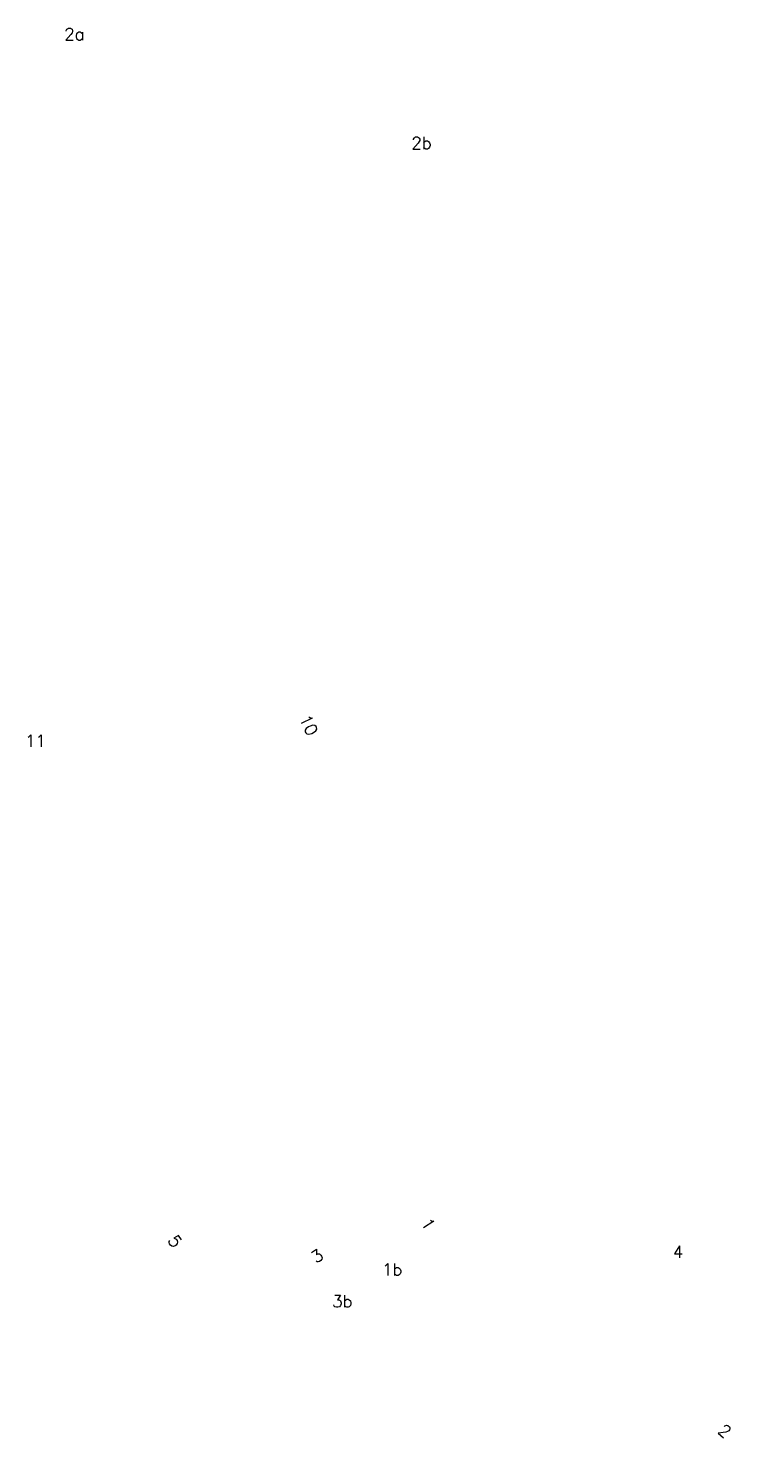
# Model space of a CAD drawing. Header units: metres. Extents: x 2513914 to 2544706, y 1140005 to 1171926.
# Drawn here: x 2515569.5 to 2515662.5, y 1146015.8 to 1146202.8 of the extents above; entities that cross this region are included whole.
import ezdxf
from ezdxf.enums import TextEntityAlignment as Align

# ---------------------------------------------------------------- set-up
doc = ezdxf.new("R2010")
doc.units = ezdxf.units.M
doc.layers.add('MO_AD_NO_POLICE', color=7, linetype='Continuous', lineweight=20)
doc.styles.get("Standard").update_dxf_attribs({"font": 'simplex.shx'})

# ---------------------------------------------------------------- blocks, each defined once
blk = doc.blocks.new('AD')
at = {"layer": 'MO_AD_NO_POLICE'}
blk.add_attdef('NUMERO', text='', height=0.0016, dxfattribs=at).set_placement((0, 0), align=Align.MIDDLE_CENTER)

msp = doc.modelspace()

# ---------------------------------------------------------------- block references
at = {"layer": 'MO_AD_NO_POLICE', "xscale": 1000, "yscale": 1000, "zscale": 1000}
for p, values in [((2515575.58, 1146201.99), {'NUMERO': '2a'}), ((2515621.62, 1146187.56), {'NUMERO': '2b'}), ((2515570.42, 1146108.25), {'NUMERO': '11'}), ((2515655.65, 1146040.47), {'NUMERO': '4'}), ((2515617.73, 1146038.14), {'NUMERO': '1b'}), ((2515611.12, 1146033.93), {'NUMERO': '3b'})]:
    msp.add_blockref('AD', p, dxfattribs=at).add_auto_attribs(values)
for p, rotation, values in [((2515606.66, 1146110.35), 296.1, {'NUMERO': '10'}), ((2515622.53, 1146044.18), 302.94, {'NUMERO': '1'}), ((2515588.94, 1146041.88), 305.91, {'NUMERO': '5'}), ((2515607.78, 1146039.94), 34.01999999999999, {'NUMERO': '3'}), ((2515661.83, 1146016.74), 320.13, {'NUMERO': '2'})]:
    msp.add_blockref('AD', p, dxfattribs=dict(at, rotation=rotation)).add_auto_attribs(values)

doc.saveas('drawing.dxf')
